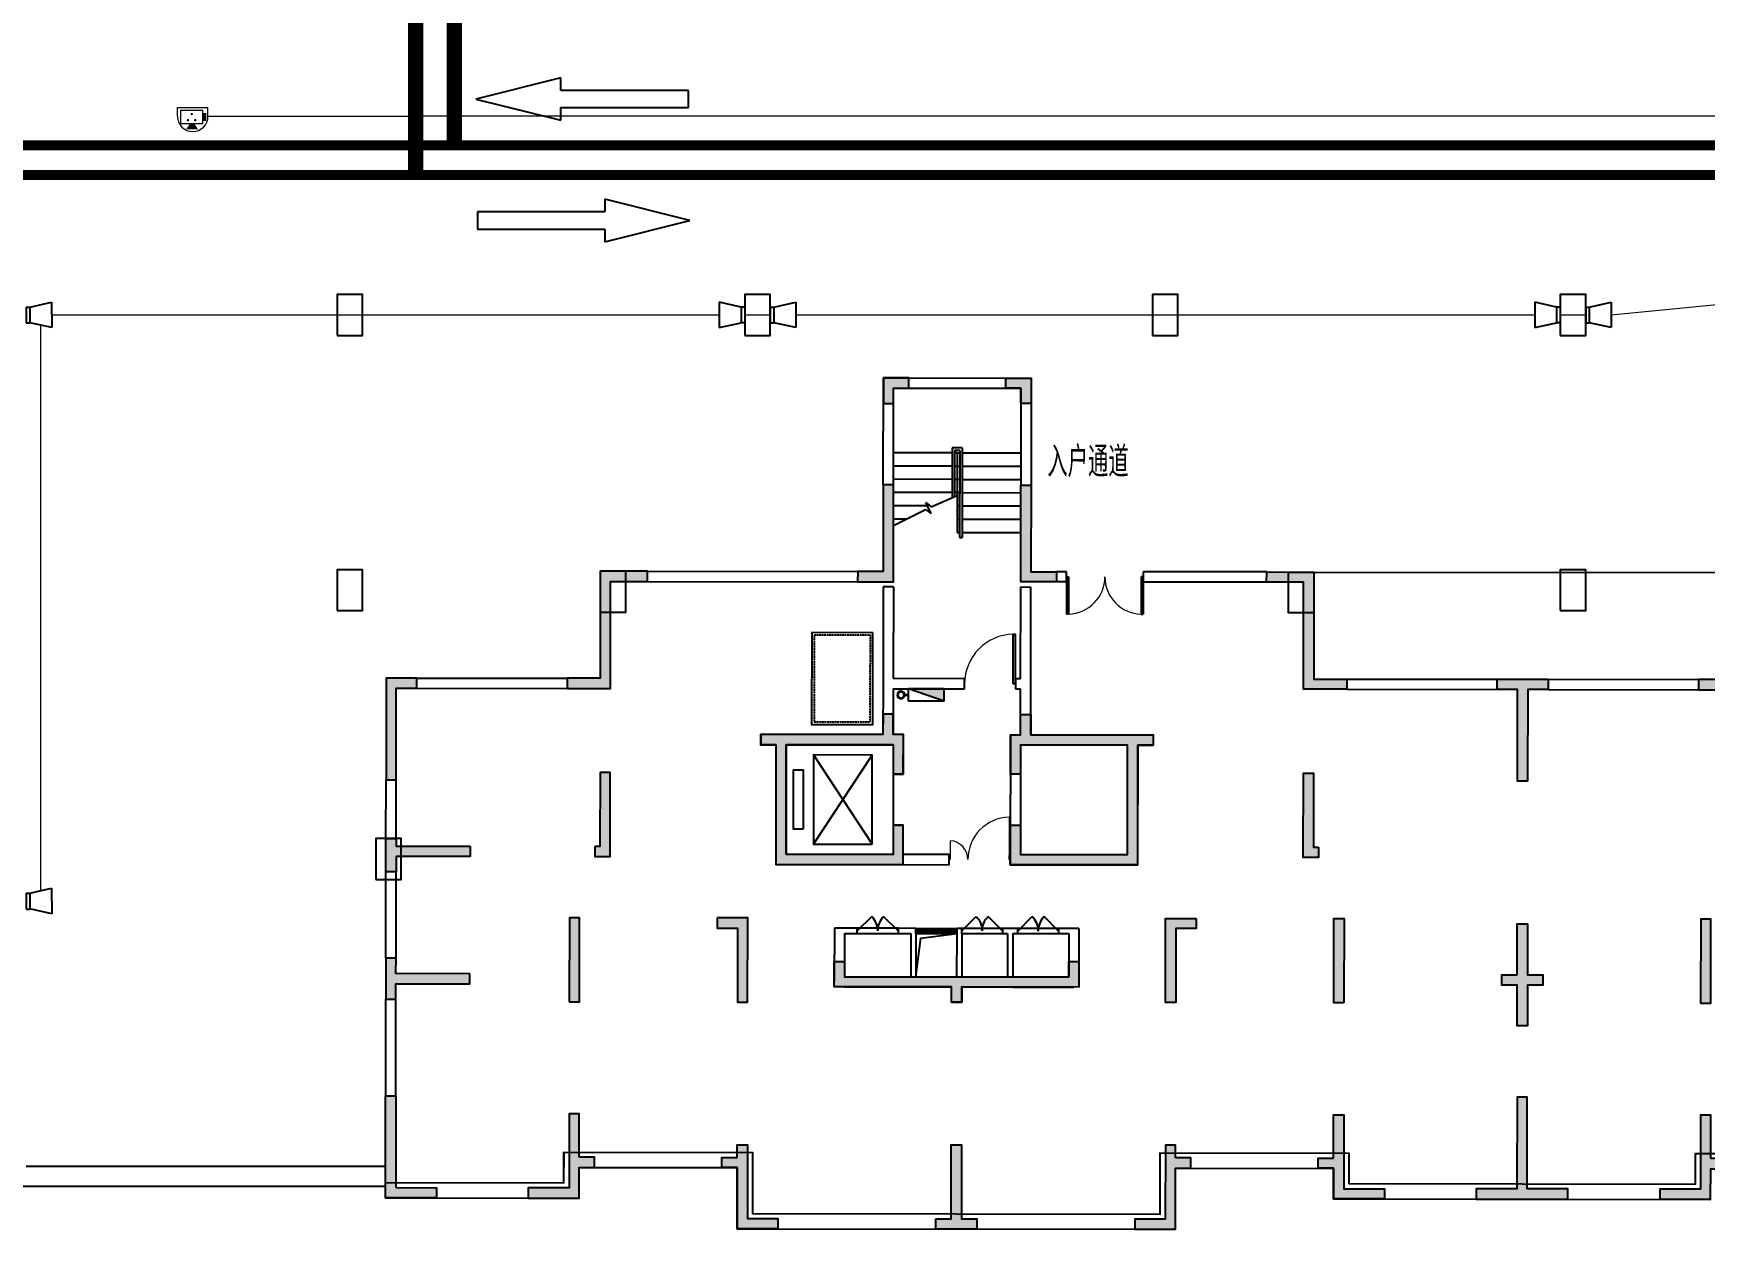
# Model space of a CAD drawing. Extents: x -781653 to 929899, y -295171 to 30012.
# Drawn here: x 216746 to 249536, y -231471 to -207980 of the extents above; entities that cross this region are included whole.
import ezdxf

# ---------------------------------------------------------------- set-up
doc = ezdxf.new("R2010")
doc.units = 0
doc.header["$LTSCALE"] = 10
doc.header["$MEASUREMENT"] = 0
for name, pattern in [('BORDER', [1.75, 0.5, -0.25, 0.5, -0.25, 0, -0.25]), ('DASH', [0.35, 0.25, -0.1]), ('DASHED', [0.75, 0.5, -0.25])]:
    doc.linetypes.add(name, pattern=pattern)
doc.layers.get('0').update_dxf_attribs({"linetype": 'CONTINUOUS'})
for name, color, linetype in [('COLUMN', 1, 'CONTINUOUS'), ('DIM_SYMB', 3, 'CONTINUOUS'), ('JPS-X', 1, 'BORDER'), ('JPS-XHS', 7, 'CONTINUOUS'), ('LVTRY', 6, 'CONTINUOUS'), ('RD-equip', 3, 'CONTINUOUS'), ('solid', 252, 'CONTINUOUS'), ('STAIR', 9, 'CONTINUOUS'), ('TEXT', 7, 'CONTINUOUS'), ('wall', 8, 'CONTINUOUS'), ('wall-jg', 7, 'CONTINUOUS'), ('WINDOW', 4, 'CONTINUOUS'), ('结构墙', 1, 'CONTINUOUS'), ('行车方向', 4, 'CONTINUOUS'), ('行车线', 207, 'CONTINUOUS')]:
    doc.layers.add(name, color=color, linetype=linetype)
doc.layers.add('RD-line', color=2, linetype='CONTINUOUS', lineweight=0)
doc.styles.add('_TEL_DIM', font='SIMPLEX', dxfattribs={"width": 0.8, "height": 3.5, "bigfont": 'HZTXT'})
doc.styles.add('FS2', font='tjromans.shx', dxfattribs={"width": 0.8, "bigfont": 'tjhztxt.shx'})
doc.linetypes.add('BRA', pattern='A,2.8,-0.1,["B",_TEL_DIM,S=0.07,R=0,X=0,Y=-0.12],-0.25', length=3.15)
doc.linetypes.add('CCTV', pattern='A,2.8,-0.1,["V",_TEL_DIM,S=0.07,R=0,X=0,Y=-0.12],-0.25', length=3.15)

# ---------------------------------------------------------------- blocks, each defined once
blk = doc.blocks.new('DXHS')
at = {"layer": 'JPS-XHS'}
blk.add_hatch(color=256, dxfattribs=at).paths.add_polyline_path([(-350, 240), (-350, 0), (350, 0)])
at = {"layer": 'JPS-XHS', "linetype": 'Continuous'}
for p, q in [((-350, 240), (-350, 0)), ((-350, 240), (350, 240)), ((-350, 0), (350, 0)), ((350, 240), (350, 0))]:
    blk.add_line(p, q, dxfattribs=at)
at = {"layer": 'JPS-XHS'}
blk.add_line((-350, 240), (350, 0), dxfattribs=at)
blk = doc.blocks.new('FF')
at = {"linetype": 'Continuous'}
for radius in [75, 60]:
    blk.add_circle((0, 0), radius, dxfattribs=at)
blk = doc.blocks.new('$DorLib2D$00000001')
for p, q in [((0.45, 0.975), (0.5, 0.975)), ((0.45, 0), (0.45, 0.975)), ((0.5, 0), (0.5, 0.975)), ((0.5, 0), (0.45, 0))]:
    blk.add_line(p, q)
at = {"lineweight": 13}
blk.add_arc((0.475, 0), 0.975, 91.4693, 180, dxfattribs=at)
blk = doc.blocks.new('$DorLib2D$00000116')
at = {"color": 0}
for p, q in [((-0.5, 0), (-0.146, 0.354)), ((0.5, 0), (0.146, 0.354))]:
    blk.add_line(p, q, dxfattribs=at)
for centre, start, end in [((-0.5, 0), 0, 45), ((0.5, 0), 135, 180)]:
    blk.add_arc(centre, 0.5, start, end, dxfattribs=at)
blk = doc.blocks.new('$WINLIB2D$00000001')
for p, q in [((-0.5, 0.5), (0.5, 0.5)), ((-0.5, 0.5), (-0.5, -0.5)), ((0.5, -0.5), (0.5, 0.5)), ((0.5, 0.167), (-0.5, 0.167)), ((0.5, -0.167), (-0.5, -0.167)), ((-0.5, -0.5), (0.5, -0.5))]:
    blk.add_line(p, q)
blk = doc.blocks.new('$DorLib2D$00000025')
at = {"const_width": 0.02}
for points in [[(0.481, -0.001), (0.481, 0.691)], [(-0.481, 0.001), (-0.481, 0.308)]]:
    blk.add_lwpolyline(points, dxfattribs=at)
at = {"lineweight": 13}
for centre, radius, start, end in [((0.505, -0.002), 0.699, 91.9397, 179.7238), ((-0.501, 0.003), 0.307, 359.7899, 85.7508)]:
    blk.add_arc(centre, radius, start, end, dxfattribs=at)
blk = doc.blocks.new('A$C792B4C8B')
at = {"layer": 'solid'}
for points in [[(10700, 9500), (10700, 8925), (10900, 8925), (10900, 9700), (10700, 9700), (10700, 10100), (10500, 10100), (10500, 9700), (8100, 9700), (8100, 9500), (8400, 9500), (8400, 7150), (10900, 7150), (10900, 7925), (10700, 7925), (10700, 7350), (8600, 7350), (8600, 9500)], [(33100, 9700), (32900, 9700), (32900, 10100), (32700, 10100), (32700, 9700), (30300, 9700), (30300, 9500), (30600, 9500), (30600, 7150), (33100, 7150), (33100, 7925), (32900, 7925), (32900, 7350), (30800, 7350), (30800, 9500), (32900, 9500), (32900, 8925), (33100, 8925)], [(35400, 8925), (35400, 9500), (37500, 9500), (37500, 7350), (35400, 7350), (35400, 7925), (35200, 7925), (35200, 7150), (37700, 7150), (37700, 9500), (38000, 9500), (38000, 9700), (35600, 9700), (35600, 10100), (35400, 10100), (35400, 9700), (35200, 9700), (35200, 8925)], [(9750, 4950), (9750, 5250), (9550, 5250), (9550, 4750), (11850, 4750), (11850, 4450), (12050, 4450), (12050, 4750), (14350, 4750), (14350, 5250), (14150, 5250), (14150, 4950)], [(36550, 5250), (36350, 5250), (36350, 4950), (31950, 4950), (31950, 5250), (31750, 5250), (31750, 4750), (34050, 4750), (34050, 4450), (34250, 4450), (34250, 4750), (36550, 4750)]]:
    blk.add_hatch(color=8, dxfattribs=at).paths.add_polyline_path(points)
at = {"layer": 'DIM_SYMB', "color": 8}
for points in [[(12600, 13670, 0, 0, 0), (12600, 15593, 0, 0, 0), (11300, 15593, 0, 0, 0), (11300, 14750, 80, 0, 0), (11300, 14450, 0, 0, 0)], [(33500, 13670, 0, 0, 0), (33500, 15593, 0, 0, 0), (34800, 15593, 0, 0, 0), (34800, 14750, 80, 0, 0), (34800, 14450, 0, 0, 0)]]:
    blk.add_lwpolyline(points, format="xyseb", dxfattribs=at)
at = {"layer": 'JPS-X', "color": 8, "const_width": 50}
for points in [[(10925, 10480), (11000, 10480)], [(35175, 10480), (35100, 10480)]]:
    blk.add_lwpolyline(points, dxfattribs=at)
at = {"layer": 'LVTRY', "color": 8}
for points in [[(11150, 4950), (11248, 5706), (11950, 5800)], [(34950, 4950), (34852, 5706), (34150, 5800)]]:
    blk.add_lwpolyline(points, dxfattribs=at)
at = {"layer": 'solid', "color": 8}
blk.add_line((34150, 16500), (34150, 16800), dxfattribs=at)
at = {"layer": 'STAIR', "color": 8}
for p, q in [((11850, 15230), (10700, 15230)), ((11850, 15330), (11850, 14352)), ((12050, 15330), (11850, 15330)), ((11900, 15280), (11900, 14374)), ((12000, 15280), (11900, 15280)), ((11950, 15230), (11900, 15230)), ((11950, 15230), (11950, 14397)), ((11950, 15230), (12000, 15230)), ((11950, 15230), (11950, 13670)), ((12000, 15280), (12000, 13570)), ((12050, 15330), (12050, 13570)), ((12050, 15230), (13200, 15230)), ((34050, 15230), (32900, 15230)), ((34050, 15330), (34050, 13570)), ((34050, 15330), (34250, 15330)), ((34100, 15280), (34200, 15280)), ((34100, 15280), (34100, 13570)), ((34150, 15230), (34100, 15230)), ((34150, 15230), (34150, 13670)), ((34150, 15230), (34200, 15230)), ((34150, 15230), (34150, 14397)), ((34200, 15280), (34200, 14374)), ((34250, 15330), (34250, 14352)), ((34250, 15230), (35400, 15230)), ((11850, 14970), (10700, 14970)), ((11950, 14970), (11900, 14970)), ((11950, 14970), (12000, 14970)), ((12050, 14970), (13200, 14970)), ((34050, 14970), (32900, 14970)), ((34150, 14970), (34100, 14970)), ((34150, 14970), (34200, 14970)), ((34250, 14970), (35400, 14970)), ((11850, 14710), (10700, 14710)), ((11850, 14450), (10700, 14450)), ((11950, 14710), (11900, 14710)), ((11950, 14450), (11900, 14450)), ((11950, 14710), (12000, 14710)), ((11950, 14450), (12000, 14450)), ((12050, 14710), (13200, 14710)), ((12050, 14450), (13200, 14450)), ((34050, 14710), (32900, 14710)), ((34050, 14450), (32900, 14450)), ((34150, 14710), (34100, 14710)), ((34150, 14450), (34100, 14450)), ((34150, 14710), (34200, 14710)), ((34150, 14450), (34200, 14450)), ((34250, 14710), (35400, 14710)), ((34250, 14450), (35400, 14450)), ((11363, 14190), (10700, 14190)), ((10700, 13804), (11332, 14119)), ((11332, 14119), (11438, 14037)), ((11333, 14253), (11439, 14172)), ((11438, 14037), (11333, 14253)), ((11439, 14172), (11950, 14397)), ((11950, 14190), (12000, 14190)), ((12050, 14190), (13200, 14190)), ((34050, 14190), (32900, 14190)), ((34150, 14190), (34100, 14190)), ((34661, 14172), (34150, 14397)), ((34767, 14253), (34661, 14172)), ((34662, 14037), (34767, 14253)), ((34768, 14119), (34662, 14037)), ((34737, 14190), (35400, 14190)), ((35400, 13804), (34768, 14119)), ((10953, 13930), (10700, 13930)), ((11950, 13930), (12000, 13930)), ((12050, 13930), (13200, 13930)), ((34050, 13930), (32900, 13930)), ((34150, 13930), (34100, 13930)), ((35147, 13930), (35400, 13930)), ((11950, 13670), (12000, 13670)), ((12000, 13570), (12050, 13570)), ((12050, 13670), (13200, 13670)), ((34050, 13670), (32900, 13670)), ((34100, 13570), (34050, 13570)), ((34150, 13670), (34100, 13670)), ((9140, 7550), (10290, 9300)), ((9140, 9300), (10290, 7550)), ((36910, 7550), (35810, 9300)), ((36910, 9300), (35810, 7550)), ((10700, 8925), (10700, 7925)), ((35400, 8925), (35400, 7925)), ((10800, 5900), (10000, 5900)), ((10000, 5800), (10800, 5800)), ((12850, 5900), (12050, 5900)), ((12050, 5800), (12850, 5800)), ((13950, 5900), (13150, 5900)), ((13150, 5800), (13950, 5800)), ((32950, 5900), (32150, 5900)), ((32150, 5800), (32950, 5800)), ((33250, 5900), (34050, 5900)), ((33250, 5800), (34050, 5800)), ((36100, 5900), (35300, 5900)), ((35300, 5800), (36100, 5800))]:
    blk.add_line(p, q, dxfattribs=at)
for points in [[(10300, 11700), (9100, 11700), (9100, 9900), (10300, 9900)], [(35800, 11700), (37000, 11700), (37000, 9900), (35800, 9900)], [(10290, 7550), (10290, 9300), (9140, 9300), (9140, 7550)], [(35810, 7550), (35810, 9300), (36910, 9300), (36910, 7550)], [(8940, 7850), (8940, 9000), (8740, 9000), (8740, 7850)], [(37096, 7850), (37096, 9000), (37296, 9000), (37296, 7850)]]:
    blk.add_lwpolyline(points, close=True, dxfattribs=at)
at = {"layer": 'STAIR', "color": 8, "linetype": 'DASH'}
for points in [[(10250, 11650), (9150, 11650), (9150, 9950), (10250, 9950)], [(35850, 11650), (36950, 11650), (36950, 9950), (35850, 9950)]]:
    blk.add_lwpolyline(points, close=True, dxfattribs=at)
at = {"layer": 'wall', "color": 8}
for p, q in [((10500, 12600), (10500, 10700)), ((10700, 12600), (10500, 12600)), ((10700, 12600), (10700, 10800)), ((13200, 10800), (13200, 12600)), ((13200, 12600), (13400, 12600)), ((13400, 10700), (13400, 12600)), ((32700, 10700), (32700, 12600)), ((32700, 12600), (32900, 12600)), ((32900, 10800), (32900, 12600)), ((35400, 12600), (35400, 10800)), ((35600, 12600), (35400, 12600)), ((35600, 12600), (35600, 10700)), ((10500, 10700), (10500, 9700)), ((12100, 10800), (10700, 10800)), ((10700, 10600), (12100, 10600)), ((10700, 10600), (10700, 9700)), ((12100, 10600), (12100, 10800)), ((13200, 10800), (13100, 10800)), ((13100, 10800), (13100, 10600)), ((13100, 10600), (13200, 10600)), ((13200, 9700), (13200, 10600)), ((13400, 9700), (13400, 10700)), ((32700, 9700), (32700, 10700)), ((33000, 10800), (32900, 10800)), ((32900, 9700), (32900, 10600)), ((32900, 10600), (33000, 10600)), ((33000, 10600), (33000, 10800)), ((35400, 10800), (34000, 10800)), ((34000, 10800), (34000, 10600)), ((34000, 10600), (35400, 10600)), ((35400, 10600), (35400, 9700)), ((35600, 10700), (35600, 9700)), ((8500, 9700), (8100, 9700)), ((8100, 9500), (8100, 9700)), ((10500, 9700), (8500, 9700)), ((10900, 9700), (10700, 9700)), ((10900, 8925), (10900, 9700)), ((13000, 9700), (13000, 7350)), ((13000, 9700), (13200, 9700)), ((13400, 9700), (15400, 9700)), ((15400, 9700), (15800, 9700)), ((15800, 9700), (15800, 9500)), ((32700, 9700), (30700, 9700)), ((33100, 9700), (32900, 9700)), ((33100, 9700), (33100, 7350)), ((35200, 9700), (35200, 8925)), ((35200, 9700), (35400, 9700)), ((35600, 9700), (37600, 9700)), ((37600, 9700), (38000, 9700)), ((38000, 9700), (38000, 9500)), ((8400, 9500), (8100, 9500)), ((8400, 9500), (8400, 7150)), ((8600, 9500), (8600, 7350)), ((10600, 9500), (8600, 9500)), ((10700, 9500), (10600, 9500)), ((10700, 9500), (10700, 8925)), ((13200, 9500), (13200, 7350)), ((13200, 9500), (13300, 9500)), ((13300, 9500), (15300, 9500)), ((15300, 7350), (15300, 9500)), ((15500, 9500), (15800, 9500)), ((15500, 7150), (15500, 9500)), ((32800, 9500), (30800, 9500)), ((32900, 9500), (32800, 9500)), ((32900, 9500), (32900, 7350)), ((35400, 8925), (35400, 9500)), ((35400, 9500), (35500, 9500)), ((35500, 9500), (37500, 9500)), ((37500, 9500), (37500, 7350)), ((37700, 9500), (38000, 9500)), ((37700, 9500), (37700, 7150)), ((10700, 8925), (10900, 8925)), ((35200, 8925), (35400, 8925)), ((10900, 7925), (10700, 7925)), ((10700, 7925), (10700, 7350)), ((10900, 7350), (10900, 7925)), ((35400, 7925), (35200, 7925)), ((35200, 7925), (35200, 7350)), ((35400, 7350), (35400, 7925)), ((8600, 7350), (10700, 7350)), ((11800, 7350), (10900, 7350)), ((11800, 7150), (11800, 7350)), ((13000, 7350), (13000, 7150)), ((13200, 7350), (15300, 7350)), ((32900, 7350), (30800, 7350)), ((33100, 7150), (33100, 7350)), ((35200, 7350), (34300, 7350)), ((34300, 7350), (34300, 7150)), ((37500, 7350), (35400, 7350)), ((8400, 7150), (10800, 7150)), ((10800, 7150), (11800, 7150)), ((13000, 7150), (13100, 7150)), ((13100, 7150), (15500, 7150)), ((33000, 7150), (30600, 7150)), ((33000, 7150), (33100, 7150)), ((34300, 7150), (35300, 7150)), ((37700, 7150), (35300, 7150)), ((10000, 5900), (9550, 5900)), ((9550, 5900), (9550, 4850)), ((9750, 5800), (10000, 5800)), ((9750, 5800), (9750, 4950)), ((10000, 5800), (10000, 5900)), ((11150, 5900), (10800, 5900)), ((10800, 5900), (10800, 5800)), ((10800, 5800), (11050, 5800)), ((11050, 5800), (11050, 4950)), ((11150, 5800), (11150, 5900)), ((11150, 5800), (11150, 4950)), ((12050, 5900), (11950, 5900)), ((11950, 5900), (11950, 5800)), ((11950, 5800), (11950, 4950)), ((12050, 5800), (12050, 5900)), ((12050, 5800), (12050, 4950)), ((13050, 5900), (12850, 5900)), ((12850, 5900), (12850, 5800)), ((12850, 5800), (12950, 5800)), ((12950, 5800), (12950, 4950)), ((13150, 5900), (13050, 5900)), ((13050, 5800), (13150, 5800)), ((13050, 5800), (13050, 4950)), ((13150, 5800), (13150, 5900)), ((14350, 5900), (13950, 5900)), ((13950, 5900), (13950, 5800)), ((13950, 5800), (14150, 5800)), ((14150, 5800), (14150, 4950)), ((14350, 5900), (14350, 4950)), ((31750, 5900), (31750, 4750)), ((32150, 5900), (31750, 5900)), ((31950, 5800), (31950, 4950)), ((31950, 5800), (32150, 5800)), ((32150, 5800), (32150, 5900)), ((33050, 5900), (32950, 5900)), ((32950, 5900), (32950, 5800)), ((32950, 5800), (33050, 5800)), ((33250, 5900), (33050, 5900)), ((33050, 5800), (33050, 4950)), ((33150, 5800), (33250, 5800)), ((33150, 5800), (33150, 4950)), ((33250, 5800), (33250, 5900)), ((34050, 5900), (34050, 5800)), ((34150, 5900), (34050, 5900)), ((34050, 5800), (34050, 4950)), ((34150, 5800), (34150, 5900)), ((34150, 5800), (34150, 4950)), ((34950, 5900), (34950, 5800)), ((35300, 5900), (34950, 5900)), ((34950, 5800), (34950, 4950)), ((35050, 5800), (35050, 4950)), ((35050, 5800), (35300, 5800)), ((35300, 5800), (35300, 5900)), ((36550, 5900), (36100, 5900)), ((36100, 5900), (36100, 5800)), ((36100, 5800), (36350, 5800)), ((36350, 5800), (36350, 4950)), ((36550, 5900), (36550, 4750)), ((9750, 4950), (11050, 4950)), ((11150, 4950), (11950, 4950)), ((11950, 4950), (11950, 4950)), ((12050, 4950), (12950, 4950)), ((13050, 4950), (14150, 4950)), ((33050, 4950), (31950, 4950)), ((34050, 4950), (33150, 4950)), ((34950, 4950), (34150, 4950)), ((34150, 4950), (34150, 4950)), ((36350, 4950), (35050, 4950)), ((9750, 4750), (11150, 4750)), ((11150, 4750), (11850, 4750)), ((11850, 4450), (11850, 4750)), ((12050, 4750), (13050, 4750)), ((12050, 4750), (12050, 4750)), ((12050, 4450), (12050, 4750)), ((13050, 4750), (14250, 4750)), ((33050, 4750), (31750, 4750)), ((34050, 4750), (33050, 4750)), ((34050, 4450), (34050, 4750)), ((34050, 4750), (34050, 4750)), ((34950, 4750), (34250, 4750)), ((34250, 4450), (34250, 4750)), ((36550, 4750), (34950, 4750)), ((11850, 4450), (12050, 4450)), ((34050, 4450), (34250, 4450))]:
    blk.add_line(p, q, dxfattribs=at)
at = {"layer": 'wall-jg', "color": 8}
for p, q in [((10900, 8925), (10700, 8925)), ((35200, 8925), (35400, 8925))]:
    blk.add_line(p, q, dxfattribs=at)
for points in [[(10900, 8925), (10900, 9700), (10700, 9700), (10700, 10100), (10500, 10100), (10500, 9700), (8100, 9700), (8100, 9500), (8400, 9500), (8400, 7150), (10900, 7150), (10900, 7925), (10700, 7925), (10700, 7350), (8600, 7350), (8600, 9500), (10700, 9500), (10700, 8925)], [(32900, 8925), (33100, 8925), (33100, 9700), (32900, 9700), (32900, 10100), (32700, 10100), (32700, 9700), (30300, 9700), (30300, 9500), (30600, 9500), (30600, 7150), (33100, 7150), (33100, 7925), (32900, 7925), (32900, 7350), (30800, 7350), (30800, 9500), (32900, 9500), (32900, 8925)], [(35200, 8925), (35200, 9700), (35400, 9700), (35400, 10100), (35600, 10100), (35600, 9700), (38000, 9700), (38000, 9500), (37700, 9500), (37700, 7150), (35200, 7150), (35200, 7925), (35400, 7925), (35400, 7350), (37500, 7350), (37500, 9500), (35400, 9500), (35400, 8925)], [(14350, 5250), (14350, 4750), (12050, 4750), (12050, 4450), (11850, 4450), (11850, 4750), (9550, 4750), (9550, 5250), (9750, 5250), (9750, 4950), (14150, 4950), (14150, 5250), (14350, 5250)], [(31750, 5250), (31750, 4750), (34050, 4750), (34050, 4450), (34250, 4450), (34250, 4750), (36550, 4750), (36550, 5250), (36350, 5250), (36350, 4950), (31950, 4950), (31950, 5250), (31750, 5250)]]:
    blk.add_lwpolyline(points, dxfattribs=at)
at = {"layer": 'WINDOW', "color": 8, "linetype": 'DASH'}
for p, q in [((10900, 8925), (10700, 8925)), ((35400, 8925), (35200, 8925)), ((10700, 7925), (10900, 7925)), ((35200, 7925), (35400, 7925))]:
    blk.add_line(p, q, dxfattribs=at)
at = {"layer": 'JPS-X', "color": 8, "xscale": -1}
blk.add_blockref('FF', (10850, 10480), dxfattribs=at)
at = {"layer": 'JPS-X', "color": 8}
blk.add_blockref('FF', (35250, 10480), dxfattribs=at)
at = {"layer": 'JPS-XHS', "color": 8, "rotation": 179.9999999999999}
blk.add_blockref('DXHS', (11350, 10600), dxfattribs=at)
at = {"layer": 'JPS-XHS', "color": 8, "xscale": -0.9999999999999996, "rotation": 179.9999999999999}
blk.add_blockref('DXHS', (34750, 10600), dxfattribs=at)
at = {"layer": 'WINDOW', "color": 8}
for name, p, xscale, yscale, zscale in [('$DorLib2D$00000001', (12600, 10700), 1000, 1000, 1000), ('$DorLib2D$00000001', (33500, 10700), -1000, 1000, 1000), ('$DorLib2D$00000025', (12400, 7250), 1199.999999999999, 1199.999999999999, 1200), ('$DorLib2D$00000025', (33700, 7250), -1199.999999999999, 1199.999999999999, 1200), ('$DorLib2D$00000116', (12450, 5850), -800, 800, -800), ('$DorLib2D$00000116', (13550, 5850), 800, 800, 800), ('$DorLib2D$00000116', (32550, 5850), -800, 800, 800), ('$DorLib2D$00000116', (33650, 5850), 800, 800, -800)]:
    blk.add_blockref(name, p, dxfattribs=dict(at, xscale=xscale, yscale=yscale, zscale=zscale))
at = {"layer": 'WINDOW', "color": 8, "zscale": 800}
for name, p, xscale, yscale, rotation in [('$DorLib2D$00000116', (10400, 5850), 800, 800, 359.9999999999978), ('$DorLib2D$00000116', (35700, 5850), -799.9999999999998, 799.9999999999998, 2.086435919653364e-12), ('$WINLIB2D$00000001', (11550, 5850), -799.9999999999998, 99.99999999999997, 179.9999999999999), ('$WINLIB2D$00000001', (34550, 5850), 799.9999999999998, 99.99999999999997, 179.9999999999999)]:
    blk.add_blockref(name, p, dxfattribs=dict(at, xscale=xscale, yscale=yscale, rotation=rotation))
blk = doc.blocks.new('A$C0A254713')
at = {"layer": 'solid'}
h = blk.add_hatch(color=256, dxfattribs=at)
h.paths.add_polyline_path([(-31725, 19426), (-31825, 19426), (-31825, 19326), (-31725, 19326)])
h.paths.add_polyline_path([(-31325, 19426), (-31725, 19426), (-31725, 19326), (-31325, 19326)])
h.paths.add_polyline_path([(-31325, 19326), (-31725, 19326), (-31725, 18926), (-31625, 18926), (-31625, 19226), (-31325, 19226)])
h.paths.add_polyline_path([(-31725, 19326), (-31825, 19326), (-31825, 18926), (-31725, 18926)])
h = blk.add_hatch(color=256, dxfattribs=at)
h.paths.add_polyline_path([(-29025, 19426), (-28925, 19426), (-28925, 19326), (-29025, 19326)])
h.paths.add_polyline_path([(-29425, 19426), (-29025, 19426), (-29025, 19326), (-29425, 19326)])
h.paths.add_polyline_path([(-29425, 19326), (-29025, 19326), (-29025, 18926), (-29125, 18926), (-29125, 19226), (-29425, 19226)])
h.paths.add_polyline_path([(-29025, 19326), (-28925, 19326), (-28925, 18926), (-29025, 18926)])
for points in [[(-31625, 15426), (-31625, 17126), (-31625, 17326), (-31825, 17326), (-31825, 15626), (-32325, 15626), (-32325, 15426)], [(-28925, 15626), (-28925, 17326), (-29125, 17326), (-29125, 17126), (-29125, 15426), (-28425, 15426), (-28425, 15626)], [(-37375, 15626), (-37375, 13526), (-38025, 13526), (-38025, 13326), (-37175, 13326), (-37175, 15426), (-36450, 15426), (-36450, 15626)], [(-24300, 15626), (-24300, 15426), (-23575, 15426), (-23575, 13326), (-22725, 13326), (-22725, 13526), (-23375, 13526), (-23375, 15626)], [(-14250, 15626), (-14250, 15426), (-14975, 15426), (-14975, 13326), (-15825, 13326), (-15825, 13526), (-15175, 13526), (-15175, 15626)], [(-41575, 13526), (-41575, 11526), (-41375, 11526), (-41375, 13326), (-40975, 13326), (-40975, 13526)], [(-19775, 13526), (-19775, 13326), (-19375, 13326), (-19375, 11526), (-19175, 11526), (-19175, 13326), (-18775, 13326), (-18775, 13526)], [(-31625, 12226), (-31625, 11651), (-31425, 11651), (-31425, 12426), (-31625, 12426), (-31625, 12826), (-31825, 12826), (-31825, 12426), (-34225, 12426), (-34225, 12226), (-33925, 12226), (-33925, 9876), (-31425, 9876), (-31425, 10651), (-31625, 10651), (-31625, 10076), (-33725, 10076), (-33725, 12226)], [(-27025, 12226), (-27025, 10076), (-29125, 10076), (-29125, 10651), (-29325, 10651), (-29325, 9876), (-26825, 9876), (-26825, 12226), (-26525, 12226), (-26525, 12426), (-28925, 12426), (-28925, 12826), (-29125, 12826), (-29125, 12426), (-29325, 12426), (-29325, 11651), (-29125, 11651), (-29125, 12226)], [(-37175, 10026), (-37175, 11676), (-37375, 11676), (-37375, 10226), (-37475, 10226), (-37475, 10026)], [(-23275, 10026), (-23275, 10226), (-23375, 10226), (-23375, 11676), (-23575, 11676), (-23575, 10026)], [(-39925, 10026), (-39925, 10226), (-41375, 10226), (-41375, 10376), (-41575, 10376), (-41575, 9726), (-41375, 9726), (-41375, 10026)], [(-37775, 8826), (-37975, 8826), (-37975, 7176), (-37775, 7176)], [(-34475, 8826), (-35075, 8826), (-35075, 8626), (-34675, 8626), (-34675, 7176), (-34475, 7176)], [(-25675, 8626), (-25675, 8826), (-26275, 8826), (-26275, 7176), (-26075, 7176), (-26075, 8626)], [(-22975, 7176), (-22775, 7176), (-22775, 8826), (-22975, 8826)], [(-19175, 7726), (-19175, 8726), (-19375, 8726), (-19375, 7726), (-19675, 7726), (-19675, 7526), (-19375, 7526), (-19375, 6726), (-19175, 6726), (-19175, 7526), (-18875, 7526), (-18875, 7726)], [(-15575, 7176), (-15775, 7176), (-15775, 8826), (-15575, 8826)], [(-39925, 7526), (-39925, 7726), (-41375, 7726), (-41375, 8026), (-41575, 8026), (-41575, 7226), (-41375, 7226), (-41375, 7526)], [(-32575, 7676), (-32575, 7976), (-32775, 7976), (-32775, 7476), (-30475, 7476), (-30475, 7176), (-30275, 7176), (-30275, 7476), (-27975, 7476), (-27975, 7976), (-28175, 7976), (-28175, 7676)], [(-40575, 3326), (-40575, 3526), (-41375, 3526), (-41375, 5326), (-41575, 5326), (-41575, 3326)], [(-19175, 3326), (-18375, 3326), (-18375, 3526), (-19175, 3526), (-19175, 5326), (-19375, 5326), (-19375, 3526), (-20175, 3526), (-20175, 3326)], [(-38775, 3526), (-38775, 3326), (-37775, 3326), (-37775, 3926), (-37475, 3926), (-37475, 4126), (-37775, 4126), (-37775, 4976), (-37975, 4976), (-37975, 3526)], [(-22975, 4126), (-23275, 4126), (-23275, 3926), (-22975, 3926), (-22975, 3326), (-21975, 3326), (-21975, 3526), (-22775, 3526), (-22775, 4976), (-22975, 4976)], [(-15575, 4126), (-15275, 4126), (-15275, 3926), (-15575, 3926), (-15575, 3326), (-16575, 3326), (-16575, 3526), (-15775, 3526), (-15775, 4976), (-15575, 4976)], [(-34675, 3926), (-34675, 2726), (-33875, 2726), (-33875, 2926), (-34475, 2926), (-34475, 4376), (-34675, 4376), (-34675, 4126), (-34975, 4126), (-34975, 3926)], [(-30475, 2926), (-30775, 2926), (-30775, 2726), (-29975, 2726), (-29975, 2926), (-30275, 2926), (-30275, 4376), (-30475, 4376)], [(-26075, 3926), (-25775, 3926), (-25775, 4126), (-26075, 4126), (-26075, 4376), (-26275, 4376), (-26275, 2926), (-26875, 2926), (-26875, 2726), (-26075, 2726)]]:
    blk.add_hatch(color=256, dxfattribs=at).paths.add_polyline_path(points)
at = {"layer": 'wall-jg'}
blk.add_line((-31425, 11651), (-31625, 11651), dxfattribs=at)
for points in [[(-31825, 18926), (-31625, 18926), (-31625, 19226), (-31325, 19226), (-31325, 19426), (-31825, 19426), (-31825, 18926)], [(-28925, 18926), (-29125, 18926), (-29125, 19226), (-29425, 19226), (-29425, 19426), (-28925, 19426), (-28925, 18926)], [(-32325, 15626), (-32325, 15426), (-31625, 15426), (-31625, 17126), (-31625, 17126), (-31625, 17326), (-31825, 17326), (-31825, 15626), (-32325, 15626)], [(-28425, 15626), (-28425, 15426), (-29125, 15426), (-29125, 17126), (-29125, 17126), (-29125, 17326), (-28925, 17326), (-28925, 15626), (-28425, 15626)], [(-38025, 13526), (-38025, 13326), (-37175, 13326), (-37175, 15426), (-36450, 15426), (-36450, 15626), (-37375, 15626), (-37375, 13526), (-38025, 13526)], [(-22725, 13526), (-22725, 13326), (-23575, 13326), (-23575, 15426), (-24300, 15426), (-24300, 15626), (-23375, 15626), (-23375, 13526), (-22725, 13526)], [(-15825, 13526), (-15825, 13326), (-14975, 13326), (-14975, 15426), (-14250, 15426), (-14250, 15626), (-15175, 15626), (-15175, 13526), (-15825, 13526)], [(-31425, 11651), (-31425, 12426), (-31625, 12426), (-31625, 12826), (-31825, 12826), (-31825, 12426), (-34225, 12426), (-34225, 12226), (-33925, 12226), (-33925, 9876), (-31425, 9876), (-31425, 10651), (-31625, 10651), (-31625, 10076), (-33725, 10076), (-33725, 12226), (-31625, 12226), (-31625, 11651)], [(-29125, 11651), (-29325, 11651), (-29325, 12426), (-29125, 12426), (-29125, 12826), (-28925, 12826), (-28925, 12426), (-26525, 12426), (-26525, 12226), (-26825, 12226), (-26825, 9876), (-29325, 9876), (-29325, 10651), (-29125, 10651), (-29125, 10076), (-27025, 10076), (-27025, 12226), (-29125, 12226), (-29125, 11651)], [(-37475, 10226), (-37475, 10026), (-37175, 10026), (-37175, 11676), (-37375, 11676), (-37375, 10226), (-37475, 10226)], [(-23275, 10226), (-23275, 10026), (-23575, 10026), (-23575, 11676), (-23375, 11676), (-23375, 10226), (-23275, 10226)], [(-37975, 7176), (-37775, 7176), (-37775, 8826), (-37975, 8826), (-37975, 7176)], [(-22775, 7176), (-22975, 7176), (-22975, 8826), (-22775, 8826), (-22775, 7176)], [(-15775, 7176), (-15575, 7176), (-15575, 8826), (-15775, 8826), (-15775, 7176)], [(-39925, 7726), (-41375, 7726), (-41375, 8026), (-41575, 8026), (-41575, 7226), (-41375, 7226), (-41375, 7526), (-39925, 7526), (-39925, 7726)], [(-27975, 7976), (-27975, 7476), (-30275, 7476), (-30275, 7176), (-30475, 7176), (-30475, 7476), (-32775, 7476), (-32775, 7976), (-32575, 7976), (-32575, 7676), (-28175, 7676), (-28175, 7976), (-27975, 7976)], [(-20175, 3326), (-18375, 3326), (-18375, 3526), (-19175, 3526), (-19175, 5326), (-19375, 5326), (-19375, 3526), (-20175, 3526), (-20175, 3326), (-20175, 3326)], [(-37775, 4126), (-37775, 4976), (-37975, 4976), (-37975, 3526), (-38775, 3526), (-38775, 3326), (-37775, 3326), (-37775, 3926), (-37475, 3926), (-37475, 4126), (-37775, 4126)], [(-22975, 4126), (-22975, 4976), (-22775, 4976), (-22775, 3526), (-21975, 3526), (-21975, 3326), (-22975, 3326), (-22975, 3926), (-23275, 3926), (-23275, 4126), (-22975, 4126)], [(-15575, 4126), (-15575, 4976), (-15775, 4976), (-15775, 3526), (-16575, 3526), (-16575, 3326), (-15575, 3326), (-15575, 3926), (-15275, 3926), (-15275, 4126), (-15575, 4126)], [(-34675, 4126), (-34675, 4376), (-34475, 4376), (-34475, 2926), (-33875, 2926), (-33875, 2726), (-34675, 2726), (-34675, 3926), (-34975, 3926), (-34975, 4126), (-34675, 4126)], [(-30775, 2926), (-30475, 2926), (-30475, 4376), (-30275, 4376), (-30275, 2926), (-29975, 2926), (-29975, 2726), (-30775, 2726), (-30775, 2926)], [(-26075, 4126), (-26075, 4376), (-26275, 4376), (-26275, 2926), (-26875, 2926), (-26875, 2726), (-26075, 2726), (-26075, 3926), (-25775, 3926), (-25775, 4126), (-26075, 4126)]]:
    blk.add_lwpolyline(points, dxfattribs=at)
for points in [[(-40975, 13526), (-41575, 13526), (-41575, 11526), (-41375, 11526), (-41375, 13326), (-40975, 13326)], [(-18775, 13526), (-18775, 13326), (-19175, 13326), (-19175, 11526), (-19375, 11526), (-19375, 13326), (-19775, 13326), (-19775, 13526)], [(-39925, 10226), (-39925, 10026), (-41375, 10026), (-41375, 9726), (-41575, 9726), (-41575, 10376), (-41375, 10376), (-41375, 10226)], [(-35075, 8826), (-35075, 8626), (-34675, 8626), (-34675, 7176), (-34475, 7176), (-34475, 8826)], [(-25675, 8826), (-25675, 8626), (-26075, 8626), (-26075, 7176), (-26275, 7176), (-26275, 8826)], [(-19375, 7726), (-19375, 8726), (-19175, 8726), (-19175, 7726), (-18875, 7726), (-18875, 7526), (-19175, 7526), (-19175, 6726), (-19375, 6726), (-19375, 7526), (-19675, 7526), (-19675, 7726)], [(-41375, 3526), (-40575, 3526), (-40575, 3326), (-41575, 3326), (-41575, 5326), (-41375, 5326)]]:
    blk.add_lwpolyline(points, close=True, dxfattribs=at)
blk = doc.blocks.new('$DorLib2D$00000002')
for p, q in [((-0.5, 0), (-0.5, 0.4875)), ((-0.475, 0.4875), (-0.5, 0.4875)), ((-0.475, 0), (-0.475, 0.4875)), ((0.475, 0), (0.475, 0.4875)), ((0.475, 0.4875), (0.5, 0.4875)), ((0.5, 0), (0.5, 0.4875)), ((-0.5, 0), (-0.475, 0)), ((0.5, 0), (0.475, 0))]:
    blk.add_line(p, q)
at = {"lineweight": 13}
for centre, start, end in [((-0.4875, 0), 0, 88.53072), ((0.4875, 0), 91.46928, 180)]:
    blk.add_arc(centre, 0.4875, start, end, dxfattribs=at)
blk = doc.blocks.new('A$C1C157CE4')
at = {"layer": '行车线', "linetype": 'DASH', "ltscale": 3000}
for points in [[(4167, 2967), (1667, 2967), (1667, 3217), (0, 2800), (1667, 2383), (1667, 2633), (4167, 2633)], [(2531, 833), (2531, 583), (31, 583), (31, 250), (2531, 250), (2531, 0), (4198, 417)]]:
    blk.add_lwpolyline(points, close=True, dxfattribs=at)
blk = doc.blocks.new('A$C0FE76EBE')
at = {"layer": 'COLUMN'}
for points in [[(-204487, -27753), (-203987, -27753), (-203987, -26953), (-204487, -26953)], [(-196487, -27753), (-195987, -27753), (-195987, -26953), (-196487, -26953)], [(-188487, -27753), (-187987, -27753), (-187987, -26953), (-188487, -26953)], [(-180487, -27753), (-179987, -27753), (-179987, -26953), (-180487, -26953)], [(-204487, -33153), (-203987, -33153), (-203987, -32353), (-204487, -32353)], [(-199321, -33182), (-198821, -33182), (-198821, -32382), (-199321, -32382)], [(-185321, -33197), (-185821, -33197), (-185821, -32397), (-185321, -32397)], [(-180487, -33153), (-179987, -33153), (-179987, -32353), (-180487, -32353)], [(-203728, -38427), (-203228, -38427), (-203228, -37627), (-203728, -37627)]]:
    blk.add_lwpolyline(points, close=True, dxfattribs=at)
at = {"layer": '结构墙', "linetype": 'ByBlock'}
for p, q in [((-200035, -44381), (-200034, -43781)), ((-200034, -43781), (-196334, -43785)), ((-196334, -43785), (-196335, -44985)), ((-188335, -44994), (-188334, -43794)), ((-188334, -43794), (-184634, -43798)), ((-184634, -43798), (-184635, -44398)), ((-177835, -44405), (-177834, -43805)), ((-177834, -43805), (-174134, -43810)), ((-210587, -44053), (-203534, -44053)), ((-199735, -44681), (-199734, -44081)), ((-199734, -44081), (-196634, -44084)), ((-196634, -44084), (-196636, -45284)), ((-188036, -45294), (-188034, -44094)), ((-188034, -44094), (-184934, -44098)), ((-184934, -44098), (-184935, -44698)), ((-203535, -44453), (-223373, -44453)), ((-203534, -44377), (-200035, -44381)), ((-184635, -44398), (-177835, -44405)), ((-203535, -44677), (-199735, -44681)), ((-184935, -44698), (-177535, -44706)), ((-196335, -44985), (-188335, -44994)), ((-196636, -45284), (-188036, -45294))]:
    blk.add_line(p, q, dxfattribs=at)
blk = doc.blocks.new('PCY07')
at = {"color": 0, "lineweight": -2}
for p, q in [((-321, 0), (-321, 182)), ((-321, 182), (321, 182)), ((-249, -161), (-249, 129)), ((-249, 129), (205, 129)), ((205, 129), (205, -161)), ((321, 0), (321, 182)), ((205, -161), (-249, -161))]:
    blk.add_line(p, q, dxfattribs=at)
at = {"color": 0, "lineweight": -2, "const_width": 25}
for points in [[(-34, 48, 1), (-9, 48, 1)], [(-111, -81, 1), (-86, -81, 1)], [(67, -81, -1), (42, -81, -1)]]:
    blk.add_lwpolyline(points, format="xyb", close=True, dxfattribs=at)
at = {"color": 0, "lineweight": -2, "const_width": 80}
blk.add_lwpolyline([(245, 69), (245, -100)], dxfattribs=at)
at = {"color": 0, "lineweight": -2}
blk.add_lwpolyline([(-12, -162, 100, 250, 0), (-12, -272, 250, 250, 0)], format="xyseb", dxfattribs=at)
blk.add_arc((0, 0), 321, 180, 0, dxfattribs=at)
blk = doc.blocks.new('adasdasdasd')
at = {"layer": 'RD-equip'}
for p, q in [((-151, 430), (-251, 0)), ((-154, 500), (-154, 430)), ((-154, 500), (159, 500)), ((-154, 430), (159, 430)), ((251, 0), (158, 430)), ((159, 500), (159, 430)), ((-251, 0), (251, 0))]:
    blk.add_line(p, q, dxfattribs=at)

msp = doc.modelspace()

# ---------------------------------------------------------------- linework, layer by layer
at = {"layer": 'RD-line', "linetype": 'CCTV', "ltscale": 0.8}
for p, q in [((220171.2, -209606.6), (224354.8, -209606.6)), ((258638.4, -209605.8), (224246.3, -209605.8))]:
    msp.add_line(p, q, dxfattribs=at)
at = {"layer": 'RD-line', "linetype": 'BRA', "ltscale": 0.8}
for p, q in [((247704, -213502), (262203.5, -212102)), ((216888.6, -224801.2), (216889.1, -213706.6)), ((217104, -213502), (230203.5, -213502)), ((230703.8, -213502), (231203.8, -213502)), ((231704, -213502), (246203.5, -213502)), ((246703.8, -213502), (247203.8, -213502))]:
    msp.add_line(p, q, dxfattribs=at)
at = {"layer": 'RD-line', "linetype": 'DASHED'}
for points, const_width in [([(225007.6, -210176.1), (225007.6, -138821.7)], 300), ([(225007.6, -210176.1), (203183.7, -210176.1), (203183.7, -231008.6)], 200), ([(225007.6, -210176.1), (266231.2, -210176.1), (266231.2, -227776.8)], 200)]:
    msp.add_lwpolyline(points, dxfattribs=dict(at, const_width=const_width))
at = {"layer": 'RD-line'}
for points, const_width in [([(224246.3, -210757.7), (224246.3, -139403.3)], 300), ([(202745.9, -231000.2), (202745.9, -210757.7), (224246.3, -210757.7)], 200), ([(224246.3, -210757.7), (265793.3, -210757.7), (265793.3, -227768.4)], 200)]:
    msp.add_lwpolyline(points, dxfattribs=dict(at, const_width=const_width))
at = {"layer": 'wall'}
for p, q in [((228794.5, -218534.3), (232919.5, -218538.9)), ((237019.5, -218543.5), (236819.5, -218543.2)), ((237019.3, -218743.5), (237019.5, -218543.5)), ((238519.5, -218545.1), (238519.3, -218745.1)), ((240944.5, -218547.8), (238519.5, -218545.1)), ((241869.5, -218548.9), (250069.5, -218558)), ((228794.3, -218734.3), (232919.3, -218738.9)), ((237019.3, -218743.5), (236819.3, -218743.2)), ((240944.2, -218747.8), (238519.3, -218745.1)), ((224267.1, -220629.2), (227217.1, -220632.5)), ((242517.1, -220649.6), (245467.1, -220652.9)), ((246467.1, -220654), (249417.1, -220657.3)), ((224266.9, -220829.2), (227216.9, -220832.5)), ((242516.9, -220849.6), (245466.9, -220852.9)), ((246466.9, -220854), (249416.9, -220857.3)), ((223663.6, -223778.6), (223664.9, -222628.6)), ((223863.6, -223778.8), (223864.9, -222628.8)), ((223661, -226128.6), (223662.9, -224428.6)), ((223861, -226128.8), (223862.9, -224428.8)), ((223658, -228828.6), (223660.1, -226928.6)), ((223858, -228828.8), (223860.1, -226928.8))]:
    msp.add_line(p, q, dxfattribs=at)
for points in [[(233421.4, -216839.4), (233423.7, -214739.4), (236323.7, -214742.7), (236321.4, -216842.7)], [(233621.4, -216839.7), (233623.5, -214939.7), (236123.5, -214942.5), (236121.4, -216842.5)]]:
    msp.add_lwpolyline(points, dxfattribs=at)
at = {"layer": '结构墙', "linetype": 'ByBlock'}
for points in [[(223655.8, -230828.6), (227455.8, -230832.8), (227456.4, -230232.8), (230556.4, -230236.3), (230555.1, -231436.3), (239155.1, -231445.9), (239156.4, -230245.9), (242256.4, -230249.3), (242255.7, -230849.3), (249655.7, -230857.6), (249656.4, -230257.6), (252756.4, -230261), (252755.1, -231461), (261355.1, -231470.6), (261356.4, -230270.6), (264456.4, -230274.1), (264455.7, -230874.1), (268255.7, -230878.3), (268267.1, -220678.3)], [(223656.1, -230528.6), (227156.1, -230532.5), (227156.8, -229932.5), (230856.8, -229936.6), (230855.4, -231136.6), (238855.4, -231145.5), (238856.8, -229945.5), (242556.7, -229949.6), (242556.1, -230549.6), (249356.1, -230557.2), (249356.7, -229957.2), (253056.7, -229961.4), (253055.4, -231161.4), (261055.4, -231170.3), (261056.7, -229970.3), (264756.7, -229974.4), (264756.1, -230574.4), (267956.1, -230578), (267967.1, -220678)]]:
    msp.add_lwpolyline(points, dxfattribs=at)

# ---------------------------------------------------------------- block references
at = {"rotation": 359.9360639599104}
msp.add_blockref('A$C792B4C8B', (222905.1, -231427.7), dxfattribs=at)
at = {"layer": 'RD-equip', "color": 3, "lineweight": 0, "xscale": 0.9345000046305358, "yscale": 0.934500004601432, "zscale": 0.9345000046725}
msp.add_blockref('PCY07', (219871.5, -209606.6), dxfattribs=at)
at = {"layer": 'RD-equip', "xscale": -1, "rotation": 90.0795697250411}
for p in [(217104, -213502), (231704, -213502), (247704, -213502), (217104, -225002)]:
    msp.add_blockref('adasdasdasd', p, dxfattribs=at)
at = {"layer": 'RD-equip', "rotation": 269.9204302749589}
for p in [(230203.5, -213502), (246203.5, -213502)]:
    msp.add_blockref('adasdasdasd', p, dxfattribs=at)
at = {"layer": 'wall', "rotation": 359.9360639599089}
msp.add_blockref('A$C0A254713', (265226.6, -234200.7), dxfattribs=at)
at = {"layer": 'WINDOW', "linetype": 'ByBlock', "xscale": 1500, "yscale": 1500, "zscale": 1500, "rotation": 179.9360638246425}
msp.add_blockref('$DorLib2D$00000002', (237769.4, -218643.9), dxfattribs=at)
at = {"layer": '结构墙'}
msp.add_blockref('A$C0FE76EBE', (427190.6, -186151.8), dxfattribs=at)
at = {"layer": '行车方向', "rotation": 180}
msp.add_blockref('A$C1C157CE4', (229627.7, -208851), dxfattribs=at)

# ---------------------------------------------------------------- texts
at = {"layer": 'TEXT', "style": 'FS2', "width": 0.7}
msp.add_text('入户通道', height=600, rotation=359.83888, dxfattribs=at).set_placement((236639.2, -216683.5, 0))

doc.saveas('drawing.dxf')
